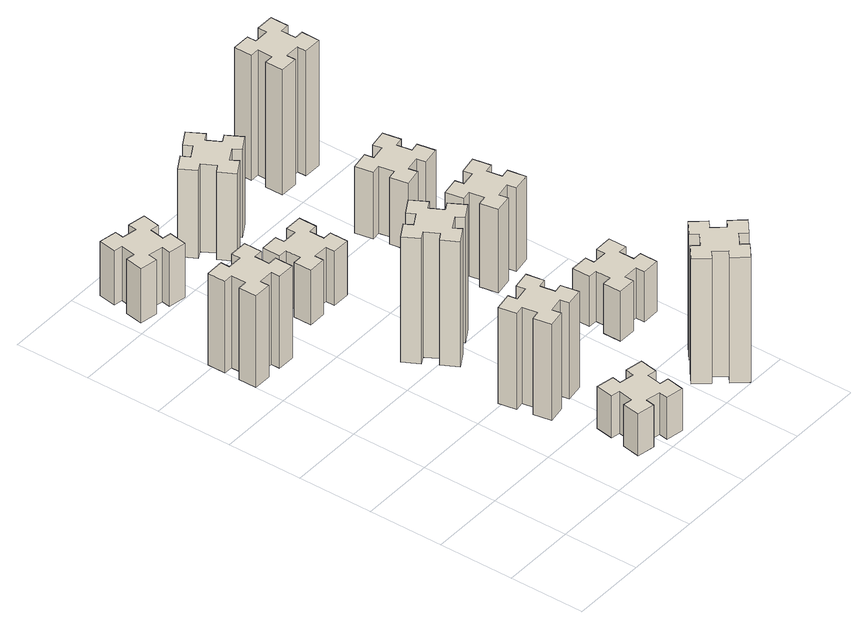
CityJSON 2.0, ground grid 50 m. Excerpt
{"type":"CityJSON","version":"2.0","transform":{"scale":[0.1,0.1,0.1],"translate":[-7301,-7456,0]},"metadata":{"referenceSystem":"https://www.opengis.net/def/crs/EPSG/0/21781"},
"CityObjects":{
"building1":{"type":"Building","attributes":{"class":"1000","function":"1000","usage":"1000","yearOfConstruction":2016,"roofType":"1000","measuredHeight":66,"storeysAboveGround":30,"storeysBelowGround":0},"geometry":[{"type":"Solid","lod":"1","boundaries":[[[[0,1,2,3,4,5,6,7,8,9,10,11,12,13,14,15,16,17,18,19]],[[17,16,20,21]],[[16,15,22,20]],[[15,14,23,22]],[[14,13,24,23]],[[13,12,25,24]],[[12,11,26,25]],[[11,10,27,26]],[[10,9,28,27]],[[9,8,29,28]],[[8,7,30,29]],[[7,6,31,30]],[[6,5,32,31]],[[5,4,33,32]],[[4,3,34,33]],[[3,2,35,34]],[[2,1,36,35]],[[1,0,37,36]],[[0,19,38,37]],[[19,18,39,38]],[[18,17,21,39]],[[24,25,26,27,28,29,30,31,32,33,34,35,36,37,38,39,21,20,22,23]]]]}]},
"building2":{"type":"Building","attributes":{"class":"1000","function":"1000","usage":"1000","yearOfConstruction":2016,"roofType":"1000","measuredHeight":30,"storeysAboveGround":30,"storeysBelowGround":0},"geometry":[{"type":"Solid","lod":"1","boundaries":[[[[40,41,42,43,44,45,46,47,48,49,50,51,52,53,54,55,56,57,58,59]],[[57,56,60,61]],[[56,55,62,60]],[[55,54,63,62]],[[54,53,64,63]],[[53,52,65,64]],[[52,51,66,65]],[[51,50,67,66]],[[50,49,68,67]],[[49,48,69,68]],[[48,47,70,69]],[[47,46,71,70]],[[46,45,72,71]],[[45,44,73,72]],[[44,43,74,73]],[[43,42,75,74]],[[42,41,76,75]],[[41,40,77,76]],[[40,59,78,77]],[[59,58,79,78]],[[58,57,61,79]],[[64,65,66,67,68,69,70,71,72,73,74,75,76,77,78,79,61,60,62,63]]]]}]},
"building3":{"type":"Building","attributes":{"class":"1000","function":"1000","usage":"1000","yearOfConstruction":2016,"roofType":"1000","measuredHeight":69,"storeysAboveGround":30,"storeysBelowGround":0},"geometry":[{"type":"Solid","lod":"1","boundaries":[[[[80,81,82,83,84,85,86,87,88,89,90,91,92,93,94,95,96,97,98,99]],[[97,96,100,101]],[[96,95,102,100]],[[95,94,103,102]],[[94,93,104,103]],[[93,92,105,104]],[[92,91,106,105]],[[91,90,107,106]],[[90,89,108,107]],[[89,88,109,108]],[[88,87,110,109]],[[87,86,111,110]],[[86,85,112,111]],[[85,84,113,112]],[[84,83,114,113]],[[83,82,115,114]],[[82,81,116,115]],[[81,80,117,116]],[[80,99,118,117]],[[99,98,119,118]],[[98,97,101,119]],[[104,105,106,107,108,109,110,111,112,113,114,115,116,117,118,119,101,100,102,103]]]]}]},
"building4":{"type":"Building","attributes":{"class":"1000","function":"1000","usage":"1000","yearOfConstruction":2016,"roofType":"1000","measuredHeight":39,"storeysAboveGround":30,"storeysBelowGround":0},"geometry":[{"type":"Solid","lod":"1","boundaries":[[[[120,121,122,123,124,125,126,127,128,129,130,131,132,133,134,135,136,137,138,139]],[[137,136,140,141]],[[136,135,142,140]],[[135,134,143,142]],[[134,133,144,143]],[[133,132,145,144]],[[132,131,146,145]],[[131,130,147,146]],[[130,129,148,147]],[[129,128,149,148]],[[128,127,150,149]],[[127,126,151,150]],[[126,125,152,151]],[[125,124,153,152]],[[124,123,154,153]],[[123,122,155,154]],[[122,121,156,155]],[[121,120,157,156]],[[120,139,158,157]],[[139,138,159,158]],[[138,137,141,159]],[[144,145,146,147,148,149,150,151,152,153,154,155,156,157,158,159,141,140,142,143]]]]}]},
"building5":{"type":"Building","attributes":{"class":"1000","function":"1000","usage":"1000","yearOfConstruction":2016,"roofType":"1000","measuredHeight":90,"storeysAboveGround":30,"storeysBelowGround":0},"geometry":[{"type":"Solid","lod":"1","boundaries":[[[[160,161,162,163,164,165,166,167,168,169,170,171,172,173,174,175,176,177,178,179]],[[177,176,180,181]],[[176,175,182,180]],[[175,174,183,182]],[[174,173,184,183]],[[173,172,185,184]],[[172,171,186,185]],[[171,170,187,186]],[[170,169,188,187]],[[169,168,189,188]],[[168,167,190,189]],[[167,166,191,190]],[[166,165,192,191]],[[165,164,193,192]],[[164,163,194,193]],[[163,162,195,194]],[[162,161,196,195]],[[161,160,197,196]],[[160,179,198,197]],[[179,178,199,198]],[[178,177,181,199]],[[184,185,186,187,188,189,190,191,192,193,194,195,196,197,198,199,181,180,182,183]]]]}]},
"building6":{"type":"Building","attributes":{"class":"1000","function":"1000","usage":"1000","yearOfConstruction":2016,"roofType":"1000","measuredHeight":39,"storeysAboveGround":30,"storeysBelowGround":0},"geometry":[{"type":"Solid","lod":"1","boundaries":[[[[200,201,202,203,204,205,206,207,208,209,210,211,212,213,214,215,216,217,218,219]],[[217,216,220,221]],[[216,215,222,220]],[[215,214,223,222]],[[214,213,224,223]],[[213,212,225,224]],[[212,211,226,225]],[[211,210,227,226]],[[210,209,228,227]],[[209,208,229,228]],[[208,207,230,229]],[[207,206,231,230]],[[206,205,232,231]],[[205,204,233,232]],[[204,203,234,233]],[[203,202,235,234]],[[202,201,236,235]],[[201,200,237,236]],[[200,219,238,237]],[[219,218,239,238]],[[218,217,221,239]],[[224,225,226,227,228,229,230,231,232,233,234,235,236,237,238,239,221,220,222,223]]]]}]},
"building7":{"type":"Building","attributes":{"class":"1000","function":"1000","usage":"1000","yearOfConstruction":2016,"roofType":"1000","measuredHeight":90,"storeysAboveGround":30,"storeysBelowGround":0},"geometry":[{"type":"Solid","lod":"1","boundaries":[[[[240,241,242,243,244,245,246,247,248,249,250,251,252,253,254,255,256,257,258,259]],[[257,256,260,261]],[[256,255,262,260]],[[255,254,263,262]],[[254,253,264,263]],[[253,252,265,264]],[[252,251,266,265]],[[251,250,267,266]],[[250,249,268,267]],[[249,248,269,268]],[[248,247,270,269]],[[247,246,271,270]],[[246,245,272,271]],[[245,244,273,272]],[[244,243,274,273]],[[243,242,275,274]],[[242,241,276,275]],[[241,240,277,276]],[[240,259,278,277]],[[259,258,279,278]],[[258,257,261,279]],[[264,265,266,267,268,269,270,271,272,273,274,275,276,277,278,279,261,260,262,263]]]]}]},
"building8":{"type":"Building","attributes":{"class":"1000","function":"1000","usage":"1000","yearOfConstruction":2016,"roofType":"1000","measuredHeight":63,"storeysAboveGround":30,"storeysBelowGround":0},"geometry":[{"type":"Solid","lod":"1","boundaries":[[[[280,281,282,283,284,285,286,287,288,289,290,291,292,293,294,295,296,297,298,299]],[[297,296,300,301]],[[296,295,302,300]],[[295,294,303,302]],[[294,293,304,303]],[[293,292,305,304]],[[292,291,306,305]],[[291,290,307,306]],[[290,289,308,307]],[[289,288,309,308]],[[288,287,310,309]],[[287,286,311,310]],[[286,285,312,311]],[[285,284,313,312]],[[284,283,314,313]],[[283,282,315,314]],[[282,281,316,315]],[[281,280,317,316]],[[280,299,318,317]],[[299,298,319,318]],[[298,297,301,319]],[[304,305,306,307,308,309,310,311,312,313,314,315,316,317,318,319,301,300,302,303]]]]}]},
"building9":{"type":"Building","attributes":{"class":"1000","function":"1000","usage":"1000","yearOfConstruction":2016,"roofType":"1000","measuredHeight":36,"storeysAboveGround":30,"storeysBelowGround":0},"geometry":[{"type":"Solid","lod":"1","boundaries":[[[[320,321,322,323,324,325,326,327,328,329,330,331,332,333,334,335,336,337,338,339]],[[337,336,340,341]],[[336,335,342,340]],[[335,334,343,342]],[[334,333,344,343]],[[333,332,345,344]],[[332,331,346,345]],[[331,330,347,346]],[[330,329,348,347]],[[329,328,349,348]],[[328,327,350,349]],[[327,326,351,350]],[[326,325,352,351]],[[325,324,353,352]],[[324,323,354,353]],[[323,322,355,354]],[[322,321,356,355]],[[321,320,357,356]],[[320,339,358,357]],[[339,338,359,358]],[[338,337,341,359]],[[344,345,346,347,348,349,350,351,352,353,354,355,356,357,358,359,341,340,342,343]]]]}]},
"building10":{"type":"Building","attributes":{"class":"1000","function":"1000","usage":"1000","yearOfConstruction":2016,"roofType":"1000","measuredHeight":60,"storeysAboveGround":30,"storeysBelowGround":0},"geometry":[{"type":"Solid","lod":"1","boundaries":[[[[360,361,362,363,364,365,366,367,368,369,370,371,372,373,374,375,376,377,378,379]],[[377,376,380,381]],[[376,375,382,380]],[[375,374,383,382]],[[374,373,384,383]],[[373,372,385,384]],[[372,371,386,385]],[[371,370,387,386]],[[370,369,388,387]],[[369,368,389,388]],[[368,367,390,389]],[[367,366,391,390]],[[366,365,392,391]],[[365,364,393,392]],[[364,363,394,393]],[[363,362,395,394]],[[362,361,396,395]],[[361,360,397,396]],[[360,379,398,397]],[[379,378,399,398]],[[378,377,381,399]],[[384,385,386,387,388,389,390,391,392,393,394,395,396,397,398,399,381,380,382,383]]]]}]},
"building11":{"type":"Building","attributes":{"class":"1000","function":"1000","usage":"1000","yearOfConstruction":2016,"roofType":"1000","measuredHeight":48,"storeysAboveGround":30,"storeysBelowGround":0},"geometry":[{"type":"Solid","lod":"1","boundaries":[[[[400,401,402,403,404,405,406,407,408,409,410,411,412,413,414,415,416,417,418,419]],[[417,416,420,421]],[[416,415,422,420]],[[415,414,423,422]],[[414,413,424,423]],[[413,412,425,424]],[[412,411,426,425]],[[411,410,427,426]],[[410,409,428,427]],[[409,408,429,428]],[[408,407,430,429]],[[407,406,431,430]],[[406,405,432,431]],[[405,404,433,432]],[[404,403,434,433]],[[403,402,435,434]],[[402,401,436,435]],[[401,400,437,436]],[[400,419,438,437]],[[419,418,439,438]],[[418,417,421,439]],[[424,425,426,427,428,429,430,431,432,433,434,435,436,437,438,439,421,420,422,423]]]]}]},
"building12":{"type":"Building","attributes":{"class":"1000","function":"1000","usage":"1000","yearOfConstruction":2016,"roofType":"1000","measuredHeight":90,"storeysAboveGround":30,"storeysBelowGround":0},"geometry":[{"type":"Solid","lod":"1","boundaries":[[[[440,441,442,443,444,445,446,447,448,449,450,451,452,453,454,455,456,457,458,459]],[[457,456,460,461]],[[456,455,462,460]],[[455,454,463,462]],[[454,453,464,463]],[[453,452,465,464]],[[452,451,466,465]],[[451,450,467,466]],[[450,449,468,467]],[[449,448,469,468]],[[448,447,470,469]],[[447,446,471,470]],[[446,445,472,471]],[[445,444,473,472]],[[444,443,474,473]],[[443,442,475,474]],[[442,441,476,475]],[[441,440,477,476]],[[440,459,478,477]],[[459,458,479,478]],[[458,457,461,479]],[[464,465,466,467,468,469,470,471,472,473,474,475,476,477,478,479,461,460,462,463]]]]}]}
},
"vertices":[
[285,2315,0],[285,2415,0],[345,2415,0],[345,2535,0],[225,2535,0],[225,2475,0],[125,2475,0],[125,2535,0],[5,2535,0],[5,2415,0],[65,2415,0],[65,2315,0],[5,2315,0],[5,2195,0],[125,2195,0],[125,2255,0],[225,2255,0],[225,2195,0],[345,2195,0],[345,2315,0],[225,2255,660],[225,2195,660],[125,2255,660],[125,2195,660],[5,2195,660],[5,2315,660],[65,2315,660],[65,2415,660],[5,2415,660],[5,2535,660],[125,2535,660],[125,2475,660],[225,2475,660],[225,2535,660],[345,2535,660],[345,2415,660],[285,2415,660],[285,2315,660],[345,2315,660],[345,2195,660],
[916,314,0],[898,215,0],[839,226,0],[818,107,0],[937,87,0],[947,146,0],[1045,128,0],[1035,69,0],[1153,48,0],[1174,167,0],[1115,177,0],[1132,275,0],[1191,265,0],[1212,383,0],[1094,404,0],[1084,345,0],[985,362,0],[996,421,0],[877,442,0],[857,324,0],[985,362,300],[996,421,300],[1084,345,300],[1094,404,300],[1212,383,300],[1191,265,300],[1132,275,300],[1115,177,300],[1174,167,300],[1153,48,300],[1035,69,300],[1045,128,300],[947,146,300],[937,87,300],[818,107,300],[839,226,300],[898,215,300],[916,314,300],[857,324,300],[877,442,300],
[945,1002,0],[847,985,0],[837,1044,0],[718,1023,0],[739,905,0],[798,915,0],[816,817,0],[757,807,0],[777,688,0],[896,709,0],[885,768,0],[984,786,0],[994,727,0],[1112,747,0],[1091,866,0],[1032,855,0],[1015,954,0],[1074,964,0],[1053,1082,0],[935,1061,0],[1015,954,690],[1074,964,690],[1032,855,690],[1091,866,690],[1112,747,690],[994,727,690],[984,786,690],[885,768,690],[896,709,690],[777,688,690],[757,807,690],[816,817,690],[798,915,690],[739,905,690],[718,1023,690],[837,1044,690],[847,985,690],[945,1002,690],[935,1061,690],[1053,1082,690],
[207,3106,0],[305,3088,0],[295,3029,0],[413,3008,0],[434,3127,0],[375,3137,0],[392,3235,0],[451,3225,0],[472,3343,0],[354,3364,0],[344,3305,0],[245,3322,0],[256,3381,0],[137,3402,0],[117,3284,0],[176,3274,0],[158,3175,0],[99,3186,0],[78,3067,0],[197,3047,0],[158,3175,390],[99,3186,390],[176,3274,390],[117,3284,390],[137,3402,390],[256,3381,390],[245,3322,390],[344,3305,390],[354,3364,390],[472,3343,390],[451,3225,390],[392,3235,390],[375,3137,390],[434,3127,390],[413,3008,390],[295,3029,390],[305,3088,390],[207,3106,390],[197,3047,390],[78,3067,390],
[795,1614,0],[845,1527,0],[793,1497,0],[853,1393,0],[957,1453,0],[927,1505,0],[1014,1555,0],[1044,1503,0],[1148,1563,0],[1088,1667,0],[1036,1637,0],[986,1724,0],[1038,1754,0],[978,1858,0],[874,1798,0],[904,1746,0],[817,1696,0],[787,1748,0],[683,1688,0],[743,1584,0],[817,1696,900],[787,1748,900],[904,1746,900],[874,1798,900],[978,1858,900],[1038,1754,900],[986,1724,900],[1036,1637,900],[1088,1667,900],[1148,1563,900],[1044,1503,900],[1014,1555,900],[927,1505,900],[957,1453,900],[853,1393,900],[793,1497,900],[845,1527,900],[795,1614,900],[743,1584,900],[683,1688,900],
[765,2355,0],[865,2355,0],[865,2295,0],[985,2295,0],[985,2415,0],[925,2415,0],[925,2515,0],[985,2515,0],[985,2635,0],[865,2635,0],[865,2575,0],[765,2575,0],[765,2635,0],[645,2635,0],[645,2515,0],[705,2515,0],[705,2415,0],[645,2415,0],[645,2295,0],[765,2295,0],[705,2415,390],[645,2415,390],[705,2515,390],[645,2515,390],[645,2635,390],[765,2635,390],[765,2575,390],[865,2575,390],[865,2635,390],[985,2635,390],[985,2515,390],[925,2515,390],[925,2415,390],[985,2415,390],[985,2295,390],[865,2295,390],[865,2355,390],[765,2355,390],[765,2295,390],[645,2295,390],
[1788,129,0],[1864,193,0],[1903,147,0],[1995,224,0],[1918,316,0],[1872,278,0],[1807,354,0],[1853,393,0],[1776,485,0],[1684,408,0],[1723,362,0],[1646,297,0],[1608,343,0],[1516,266,0],[1593,174,0],[1639,213,0],[1703,136,0],[1657,98,0],[1734,6,0],[1826,83,0],[1703,136,900],[1657,98,900],[1639,213,900],[1593,174,900],[1516,266,900],[1608,343,900],[1646,297,900],[1723,362,900],[1684,408,900],[1776,485,900],[1853,393,900],[1807,354,900],[1872,278,900],[1918,316,900],[1995,224,900],[1903,147,900],[1864,193,900],[1788,129,900],[1826,83,900],[1734,6,900],
[1036,3217,0],[986,3304,0],[1038,3334,0],[978,3438,0],[874,3378,0],[904,3326,0],[817,3276,0],[787,3328,0],[683,3268,0],[743,3164,0],[795,3194,0],[845,3107,0],[793,3077,0],[853,2973,0],[957,3033,0],[927,3085,0],[1014,3135,0],[1044,3083,0],[1148,3143,0],[1088,3247,0],[1014,3135,630],[1044,3083,630],[927,3085,630],[957,3033,630],[853,2973,630],[793,3077,630],[845,3107,630],[795,3194,630],[743,3164,630],[683,3268,630],[787,3328,630],[817,3276,630],[904,3326,630],[874,3378,630],[978,3438,630],[1038,3334,630],[986,3304,630],[1036,3217,630],[1088,3247,630],[1148,3143,630],
[1645,1035,0],[1645,935,0],[1585,935,0],[1585,815,0],[1705,815,0],[1705,875,0],[1805,875,0],[1805,815,0],[1925,815,0],[1925,935,0],[1865,935,0],[1865,1035,0],[1925,1035,0],[1925,1155,0],[1805,1155,0],[1805,1095,0],[1705,1095,0],[1705,1155,0],[1585,1155,0],[1585,1035,0],[1705,1095,360],[1705,1155,360],[1805,1095,360],[1805,1155,360],[1925,1155,360],[1925,1035,360],[1865,1035,360],[1865,935,360],[1925,935,360],[1925,815,360],[1805,815,360],[1805,875,360],[1705,875,360],[1705,815,360],[1585,815,360],[1585,935,360],[1645,935,360],[1645,1035,360],[1585,1035,360],[1585,1155,360],
[1685,1942,0],[1587,1925,0],[1577,1984,0],[1458,1963,0],[1479,1845,0],[1538,1855,0],[1556,1757,0],[1497,1747,0],[1517,1628,0],[1636,1649,0],[1625,1708,0],[1724,1726,0],[1734,1667,0],[1852,1687,0],[1831,1806,0],[1772,1795,0],[1755,1894,0],[1814,1904,0],[1793,2022,0],[1675,2001,0],[1755,1894,600],[1814,1904,600],[1772,1795,600],[1831,1806,600],[1852,1687,600],[1734,1667,600],[1724,1726,600],[1625,1708,600],[1636,1649,600],[1517,1628,600],[1497,1747,600],[1556,1757,600],[1538,1855,600],[1479,1845,600],[1458,1963,600],[1577,1984,600],[1587,1925,600],[1685,1942,600],[1675,2001,600],[1793,2022,600],
[1538,2495,0],[1556,2397,0],[1497,2387,0],[1517,2268,0],[1636,2289,0],[1625,2348,0],[1724,2366,0],[1734,2307,0],[1852,2327,0],[1831,2446,0],[1772,2435,0],[1755,2534,0],[1814,2544,0],[1793,2662,0],[1675,2641,0],[1685,2582,0],[1587,2565,0],[1577,2624,0],[1458,2603,0],[1479,2485,0],[1587,2565,480],[1577,2624,480],[1685,2582,480],[1675,2641,480],[1793,2662,480],[1814,2544,480],[1755,2534,480],[1772,2435,480],[1831,2446,480],[1852,2327,480],[1734,2307,480],[1724,2366,480],[1625,2348,480],[1636,2289,480],[1517,2268,480],[1497,2387,480],[1556,2397,480],[1538,2495,480],[1479,2485,480],[1458,2603,480],
[1605,3195,0],[1705,3195,0],[1705,3135,0],[1825,3135,0],[1825,3255,0],[1765,3255,0],[1765,3355,0],[1825,3355,0],[1825,3475,0],[1705,3475,0],[1705,3415,0],[1605,3415,0],[1605,3475,0],[1485,3475,0],[1485,3355,0],[1545,3355,0],[1545,3255,0],[1485,3255,0],[1485,3135,0],[1605,3135,0],[1545,3255,900],[1485,3255,900],[1545,3355,900],[1485,3355,900],[1485,3475,900],[1605,3475,900],[1605,3415,900],[1705,3415,900],[1705,3475,900],[1825,3475,900],[1825,3355,900],[1765,3355,900],[1765,3255,900],[1825,3255,900],[1825,3135,900],[1705,3135,900],[1705,3195,900],[1605,3195,900],[1605,3135,900],[1485,3135,900]
]}
